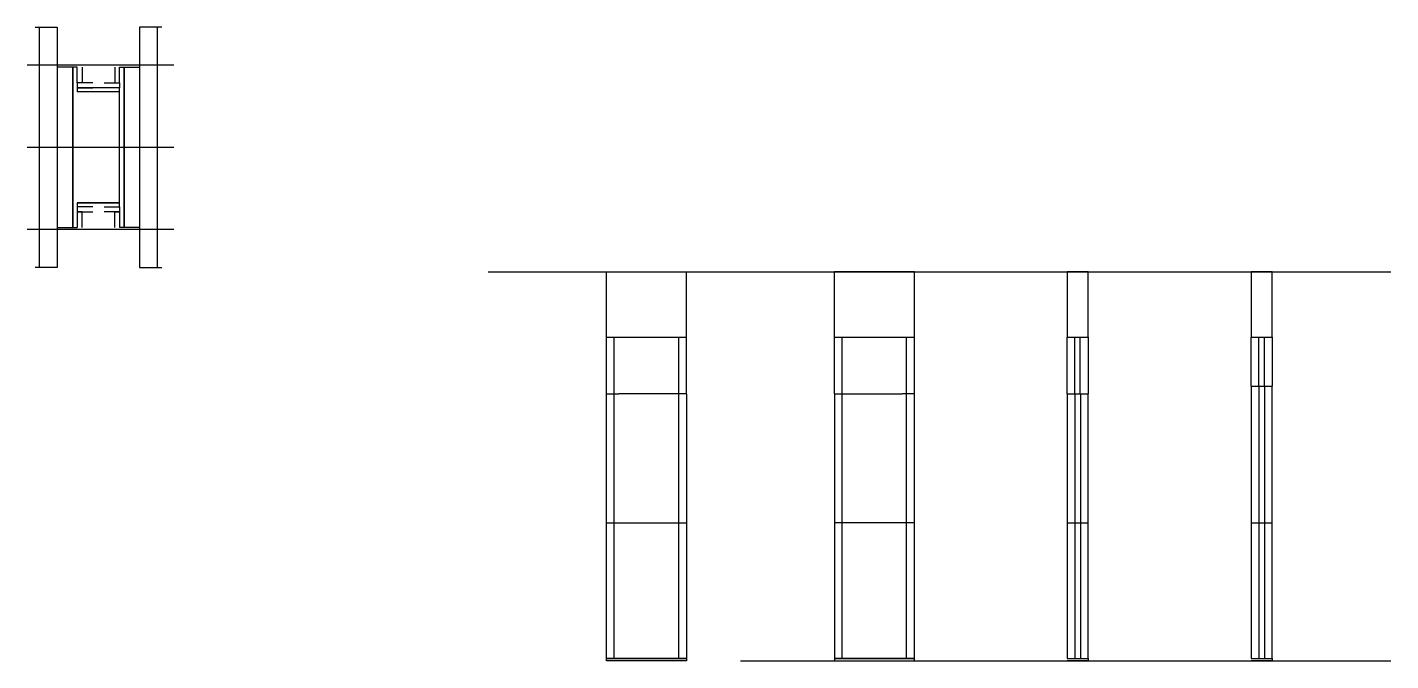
# Model space of a CAD drawing. Header units: metres. Extents: x 6137 to 7363, y 5502 to 6072.
import ezdxf

# ---------------------------------------------------------------- set-up
doc = ezdxf.new("R2010")
doc.units = ezdxf.units.M
for name, color, linetype in [('CHAPA', 7, 'Continuous'), ('COTA', 7, 'Continuous'), ('Hachura', 7, 'Continuous'), ('Madeira', 7, 'Continuous'), ('Nível', 7, 'Continuous'), ('Painéis', 7, 'Continuous'), ('Perfil Metálico', 7, 'Continuous'), ('SARR_2.2x7', 7, 'Continuous'), ('SARRAFO', 7, 'Continuous')]:
    doc.layers.add(name, color=color, linetype=linetype)

msp = doc.modelspace()

# ---------------------------------------------------------------- linework, layer by layer
at = {"layer": 'CHAPA', "color": 7, "lineweight": 25}
for points in [[(6182.2, 6036.3), (6178.2, 6036.3), (6178.2, 5892.3), (6182.2, 5892.3)], [(6182.2, 6036.3), (6178.2, 6036.3), (6178.2, 5892.3), (6182.2, 5892.3)], [(6220.2, 6036.3), (6224.2, 6036.3), (6224.2, 5892.3), (6220.2, 5892.3)], [(6220.2, 6036.3), (6224.2, 6036.3), (6224.2, 5892.3), (6220.2, 5892.3)], [(6220.2, 6014.3), (6220.2, 6017.9), (6182.2, 6017.9), (6182.2, 6014.3)], [(6220.2, 6014.3), (6220.2, 6017.9), (6182.2, 6017.9), (6182.2, 6014.3)], [(6220.2, 5910.7), (6220.2, 5914.3), (6182.2, 5914.3), (6182.2, 5910.7)], [(6220.2, 5910.7), (6220.2, 5914.3), (6182.2, 5914.3), (6182.2, 5910.7)]]:
    msp.add_lwpolyline(points, dxfattribs=at)
at = {"layer": 'COTA', "color": 7, "lineweight": 25}
for p, q in [((6658, 5793.4), (6658, 5852.4)), ((6658, 5852.4), (6730, 5852.4)), ((6730, 5793.4), (6730, 5852.4)), ((6862.9, 5793.4), (6862.9, 5852.4)), ((6934.9, 5852.4), (6862.9, 5852.4)), ((6934.9, 5793.4), (6934.9, 5852.4))]:
    msp.add_line(p, q, dxfattribs=at)
for points in [[(7091.1, 5793.4), (7091.1, 5852.4), (7072.1, 5852.4), (7072.1, 5793.4)], [(7256.7, 5793.4), (7256.7, 5852.4), (7237.7, 5852.4), (7237.7, 5793.4)]]:
    msp.add_lwpolyline(points, dxfattribs=at)
at = {"layer": 'Hachura', "color": 7, "lineweight": 25}
for p, q in [((6269, 6038.3), (6137.2, 6038.3)), ((6269, 5964.3), (6137.2, 5964.3)), ((6269, 5890.3), (6137.2, 5890.3))]:
    msp.add_line(p, q, dxfattribs=at)
at = {"layer": 'Madeira', "color": 7, "lineweight": 25}
for points in [[(6164.2, 5892.3), (6178.2, 5892.3), (6178.2, 6036.3), (6164.2, 6036.3)], [(6238.2, 5892.3), (6224.2, 5892.3), (6224.2, 6036.3), (6238.2, 6036.3)]]:
    msp.add_lwpolyline(points, dxfattribs=at)
at = {"layer": 'Nível', "color": 7, "lineweight": 25}
for p, q in [((6551.7, 5852.4), (7363.2, 5852.4)), ((6778.6, 5502.4), (7363.2, 5502.4))]:
    msp.add_line(p, q, dxfattribs=at)
at = {"layer": 'Painéis', "color": 7, "lineweight": 25}
for p, q in [((6658, 5793.4), (6730, 5793.4)), ((6658, 5742.4), (6658, 5793.4)), ((6730, 5742.4), (6730, 5793.4)), ((6862.9, 5793.4), (6934.9, 5793.4)), ((6862.9, 5742.4), (6862.9, 5793.4)), ((6934.9, 5742.4), (6934.9, 5793.4)), ((7072.1, 5742.4), (7072.1, 5793.4)), ((7072.1, 5793.4), (7091.1, 5793.4)), ((7091.1, 5793.4), (7091.1, 5742.4)), ((7237.7, 5749.4), (7237.7, 5793.4)), ((7237.7, 5793.4), (7256.7, 5793.4)), ((7256.7, 5793.4), (7256.7, 5749.4)), ((6658, 5626.4), (6658, 5742.4)), ((6658, 5742.4), (6669, 5742.4)), ((6730, 5742.4), (6669, 5742.4)), ((6669, 5742.4), (6669, 5742.4)), ((6730, 5742.4), (6730, 5626.4)), ((6862.9, 5742.4), (6862.9, 5626.4)), ((6862.9, 5742.4), (6923.9, 5742.4)), ((6934.9, 5742.4), (6923.9, 5742.4)), ((6923.9, 5742.4), (6923.9, 5742.4)), ((6934.9, 5626.4), (6934.9, 5742.4)), ((7072.1, 5742.4), (7072.1, 5504.4)), ((7072.1, 5742.4), (7091.1, 5742.4)), ((7072.1, 5742.4), (7091.1, 5742.4)), ((7091.1, 5504.4), (7091.1, 5742.4)), ((7237.7, 5749.4), (7237.7, 5504.4)), ((7237.7, 5749.4), (7256.7, 5749.4)), ((7237.7, 5749.4), (7256.7, 5749.4)), ((7256.7, 5504.4), (7256.7, 5749.4)), ((6658, 5502.4), (6658, 5626.4)), ((6658, 5626.4), (6730, 5626.4)), ((6730, 5626.4), (6730, 5502.4)), ((6862.9, 5626.4), (6862.9, 5502.4)), ((6934.9, 5626.4), (6862.9, 5626.4)), ((6934.9, 5502.4), (6934.9, 5626.4)), ((7072.1, 5626.4), (7091.1, 5626.4)), ((7237.7, 5626.4), (7256.7, 5626.4)), ((6730, 5504.4), (6658, 5504.4)), ((6862.9, 5504.4), (6934.9, 5504.4)), ((7072.1, 5504.4), (7091.1, 5504.4)), ((7237.7, 5504.4), (7256.7, 5504.4))]:
    msp.add_line(p, q, dxfattribs=at)
for points in [[(6182.2, 5914.3), (6220.2, 5914.3), (6220.2, 6014.3), (6182.2, 6014.3)], [(6658, 5504.4), (6730, 5504.4), (6730, 5502.4), (6658, 5502.4)], [(6934.9, 5504.4), (6862.9, 5504.4), (6862.9, 5502.4), (6934.9, 5502.4)], [(7072.1, 5504.4), (7091.1, 5504.4), (7091.1, 5502.4), (7072.1, 5502.4)], [(7237.7, 5504.4), (7256.7, 5504.4), (7256.7, 5502.4), (7237.7, 5502.4)]]:
    msp.add_lwpolyline(points, dxfattribs=at)
at = {"layer": 'Perfil Metálico', "color": 7, "lineweight": 25}
for points in [[(6144.2, 6072.3), (6164.2, 6072.3), (6164.2, 5856.3), (6144.2, 5856.3)], [(6160.2, 5856.3), (6148.2, 5856.3), (6148.2, 6072.3), (6160.2, 6072.3)], [(6258.2, 6072.3), (6238.2, 6072.3), (6238.2, 5856.3), (6258.2, 5856.3)], [(6242.2, 5856.3), (6254.2, 5856.3), (6254.2, 6072.3), (6242.2, 6072.3)]]:
    msp.add_lwpolyline(points, dxfattribs=at)
at = {"layer": 'SARR_2.2x7', "color": 7, "lineweight": 25}
for p, q in [((6665, 5742.4), (6665, 5793.4)), ((6723, 5742.4), (6723, 5793.4)), ((6869.9, 5742.4), (6869.9, 5793.4)), ((6927.9, 5742.4), (6927.9, 5793.4)), ((7079.1, 5742.4), (7079.1, 5793.4)), ((7084, 5742.4), (7084, 5793.4)), ((7244.7, 5749.4), (7244.7, 5793.4)), ((7249.6, 5749.4), (7249.6, 5793.4)), ((6665, 5626.4), (6665, 5742.4)), ((6723, 5626.4), (6723, 5742.4)), ((6869.9, 5626.4), (6869.9, 5742.4)), ((6927.9, 5626.4), (6927.9, 5742.4)), ((7079.1, 5742.4), (7079.1, 5504.4)), ((7084.1, 5742.4), (7084.1, 5504.4)), ((7244.7, 5749.4), (7244.7, 5504.4)), ((7249.7, 5749.4), (7249.7, 5504.4)), ((6665, 5504.4), (6665, 5626.4)), ((6723, 5504.4), (6723, 5626.4)), ((6869.9, 5504.4), (6869.9, 5626.4)), ((6927.9, 5504.4), (6927.9, 5626.4)), ((6665, 5504.4), (6665, 5504.4)), ((6723, 5504.4), (6723, 5504.4)), ((6869.9, 5504.4), (6869.9, 5504.4)), ((6927.9, 5504.4), (6927.9, 5504.4))]:
    msp.add_line(p, q, dxfattribs=at)
at = {"layer": 'SARRAFO', "color": 7, "lineweight": 25}
for points in [[(6186.6, 6036.3), (6186.6, 6022.3), (6182.2, 6022.3), (6182.2, 6036.3)], [(6215.8, 6036.3), (6215.8, 6022.3), (6220.2, 6022.3), (6220.2, 6036.3)], [(6196.2, 6022.3), (6182.2, 6022.3), (6182.2, 6017.9), (6196.2, 6017.9)], [(6206.2, 6022.3), (6220.2, 6022.3), (6220.2, 6017.9), (6206.2, 6017.9)], [(6196.2, 5910.7), (6182.2, 5910.7), (6182.2, 5906.3), (6196.2, 5906.3)], [(6206.2, 5910.7), (6220.2, 5910.7), (6220.2, 5906.3), (6206.2, 5906.3)], [(6186.6, 5892.3), (6186.6, 5906.3), (6182.2, 5906.3), (6182.2, 5892.3)], [(6215.8, 5892.3), (6215.8, 5906.3), (6220.2, 5906.3), (6220.2, 5892.3)]]:
    msp.add_lwpolyline(points, dxfattribs=at)

doc.saveas('drawing.dxf')
